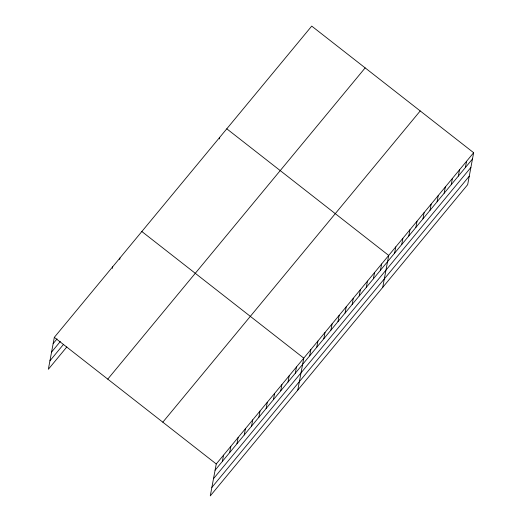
<?xml version="1.0" encoding="UTF-8"?>
<svg xmlns="http://www.w3.org/2000/svg" width="522" height="522" viewBox="0 0 522 522"><rect width="100%" height="100%" fill="white"/><g stroke="black" fill="none" stroke-linecap="round" stroke-linejoin="round"><path stroke-width="0.78" d="M473.65 152.718L216.252 463.967L210.275 495.9L467.673 184.657L473.65 152.718L311.725 26.1L54.327 337.342L48.35 369.282L66.829 346.941M112.38 268.36L112.667 266.794M119.668 259.545L119.962 257.979M219.41 138.937L219.703 137.371M222.372 461.409L223.547 455.145M229.667 452.587L230.841 446.33M236.962 443.772L238.13 437.508M244.25 434.95L245.425 428.692M251.545 426.135L252.72 419.871M258.84 417.313L260.008 411.055M266.135 408.498L267.303 402.234M273.424 399.676L274.598 393.418M280.719 390.861L281.887 384.597M288.013 382.039L289.181 375.781M295.302 373.223L296.476 366.959M297.794 390.078L303.771 358.144L141.84 231.52M309.676 355.847L310.844 349.583M316.756 347.287L317.924 341.023M323.829 338.726L325.004 332.462M330.909 330.165L332.083 323.908M337.988 321.604L339.163 315.347M345.068 313.05L346.236 306.786M352.148 304.489L353.316 298.225M359.221 295.928L360.395 289.671M366.3 287.368L367.475 281.11M373.38 278.813L374.555 272.549M380.46 270.252L381.628 263.988M382.73 287.368L388.707 255.428L226.783 128.81M394.612 253.131L395.787 246.873M401.692 244.577L402.867 238.313M408.772 236.016L409.946 229.752M415.851 227.455L417.019 221.191M422.931 218.894L424.099 212.637M430.004 210.34L431.179 204.076M437.084 201.779L438.258 195.515M444.163 193.218L445.338 186.954M451.243 184.657L452.411 178.4M458.323 176.103L459.49 169.839M465.402 167.542L466.57 161.278M53.153 343.606L57.048 338.902M51.567 352.076L60.324 341.499M49.936 360.806L63.547 344.344M107.76 379.129L365.159 67.886M162.818 422.181L420.217 110.938M215.084 470.224L472.475 158.982M213.498 478.7L470.89 167.451M211.86 487.431L469.258 176.182M54.327 337.342L216.252 463.967"/></g></svg>
